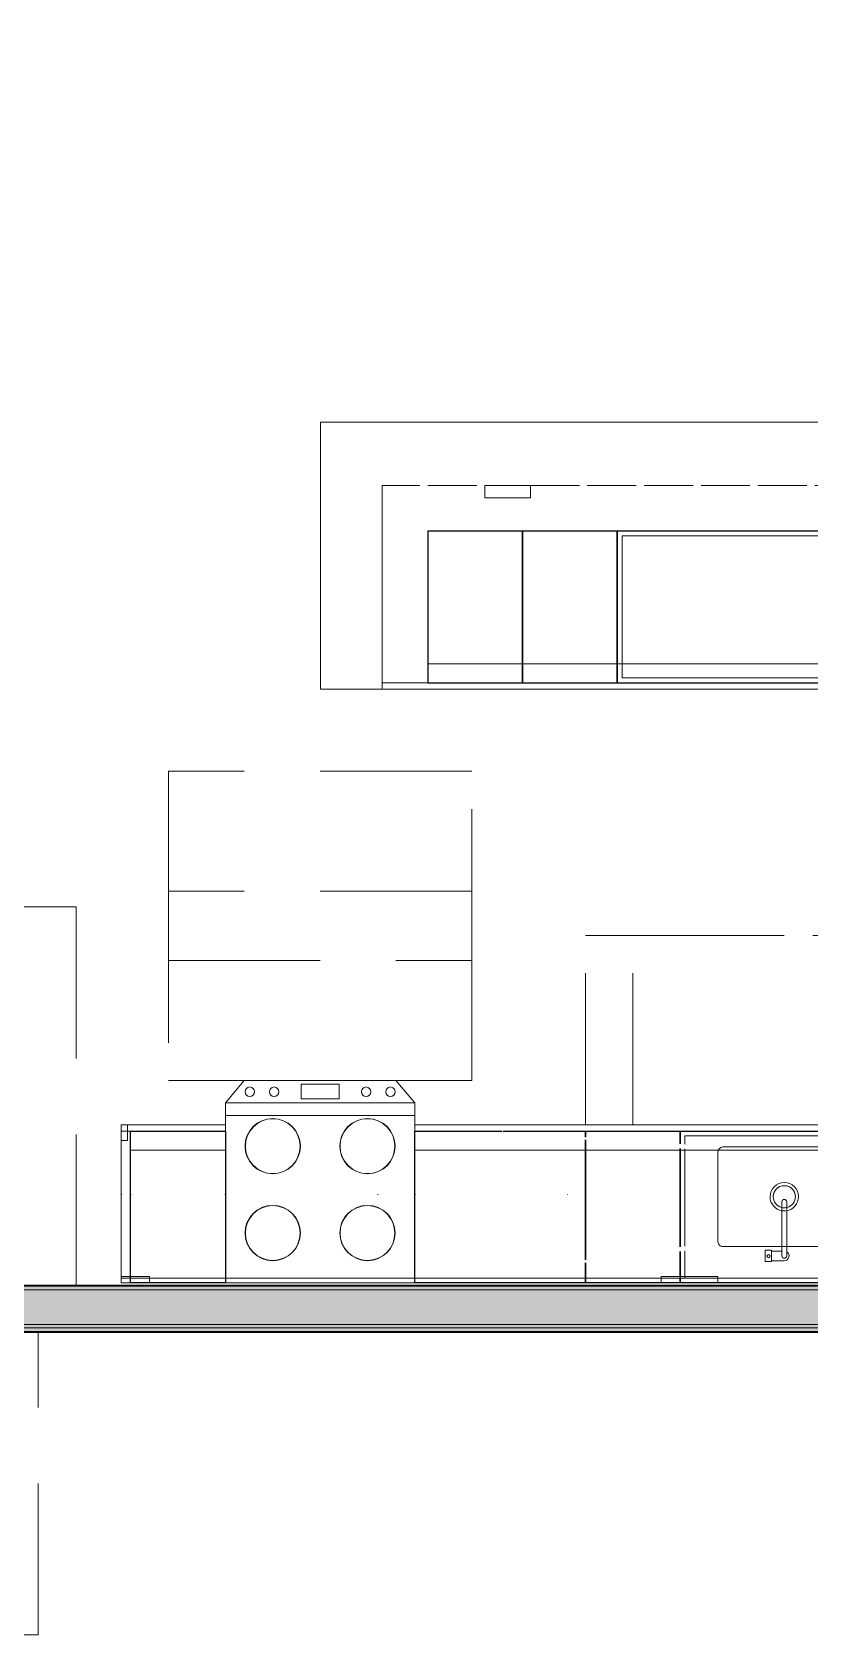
# Model space of a CAD drawing. Header units: inches. Extents: x 6 to 8416, y -388 to 6104.
# Drawn here: x 7171.1 to 7294.3, y 1520.9 to 1774.7 of the extents above; entities that cross this region are included whole.
import ezdxf

# ---------------------------------------------------------------- set-up
doc = ezdxf.new("R2010")
doc.units = ezdxf.units.IN
doc.header["$MEASUREMENT"] = 0
for name, pattern in [('Dash 1_16_', [48, 24, -24]), ('Dot 1_16_', [24, 0, -24]), ('Hidden 1_16_', [36, 24, -12]), ('Hidden 1_8_', [9, 6, -3])]:
    doc.linetypes.add(name, pattern=pattern)
for name, color, linetype, lineweight in [('A-GENM', 13, 'Continuous', 18), ('A-ROOM', 32, 'Continuous', 13), ('A-WALL', 113, 'Continuous', 25), ('A-WALL-PATT', 111, 'Continuous', 35), ('I-WALL', 2, 'Continuous', 25), ('P-SANR-FIXT', 6, 'Continuous', 18), ('Q-CASE', 31, 'Continuous', 18), ('Q-SPCQ', 91, 'Continuous', 18)]:
    doc.layers.add(name, color=color, linetype=linetype, lineweight=lineweight)

# ---------------------------------------------------------------- blocks, each defined once
blk = doc.blocks.new('GM Door Pull Clearance-ICC ADA-AM - GM Door Pull Clearance-ICC ADA-AM-13872566-LEVEL 3 - PLAN Copy 1 Copy 1')
at = {"layer": 'A-GENM', "linetype": 'Hidden 1_16_', "lineweight": 9}
for p, q in [((-36, -3.62), (-36, -63.62)), ((18, -3.62), (-18, -3.62)), ((18, -63.62), (18, -4.62)), ((-3.83, -56.12), (0, -52.3)), ((3.83, -56.12), (0, -52.3)), ((-2.41, -57.54), (-3.83, -56.12)), ((-1, -56.12), (-2.41, -57.54)), ((-1, -61.62), (-1, -56.12)), ((1, -56.12), (2.41, -57.54)), ((1, -61.62), (1, -56.12)), ((2.41, -57.54), (3.83, -56.12)), ((-1, -61.62), (1, -61.62)), ((-36, -63.62), (18, -63.62))]:
    blk.add_line(p, q, dxfattribs=at)
blk = doc.blocks.new('GM Door Push Clearance-ICC ADA-AM - GM Door Push Clearance-ICC ADA-AM-13872567-LEVEL 3 - PLAN Copy 1 Copy 1')
at = {"layer": 'A-GENM', "linetype": 'Hidden 1_16_', "lineweight": 9}
for p, q in [((-30, 51.63), (-30, 3.63)), ((18, 51.63), (-30, 51.63)), ((18, 4.62), (18, 51.63)), ((1, 49.62), (-1, 49.62)), ((-1, 49.62), (-1, 44.12)), ((1, 49.62), (1, 44.12)), ((-2.41, 45.54), (-3.83, 44.12)), ((-3.83, 44.12), (0, 40.3)), ((-1, 44.12), (-2.41, 45.54)), ((3.83, 44.12), (0, 40.3)), ((1, 44.12), (2.41, 45.54)), ((2.41, 45.54), (3.83, 44.12)), ((-18, 3.63), (18, 3.63))]:
    blk.add_line(p, q, dxfattribs=at)
blk = doc.blocks.new('GM IS - Type B_7 - AM - Non-Recessed at Panel - 60-3_4_ Counter to Counter-16978664-LEVEL 3 - PLAN Copy 1 Copy 1')
at = {"layer": 'A-GENM', "lineweight": 9}
for p, q in [((-19.5, 128), (-132.5, 128)), ((-132.5, 128), (-132.5, 85.75)), ((-132.5, 85.75), (-132.5, 128)), ((-132.5, 128), (-19.5, 128)), ((-19.5, 85.75), (-19.5, 128)), ((-19.5, 128), (-19.5, 85.75)), ((-132.5, 85.75), (-19.5, 85.75)), ((-19.5, 85.75), (-132.5, 85.75))]:
    blk.add_line(p, q, dxfattribs=at)
at = {"layer": 'A-GENM', "linetype": 'Hidden 1_8_', "lineweight": 9}
for p, q in [((-19.5, 118), (-122.75, 118)), ((-122.75, 118), (-122.75, 88.75)), ((-122.75, 88.75), (-122.75, 118)), ((-122.75, 118), (-106.5, 118)), ((-19.5, 118), (-122.75, 118)), ((-122.75, 118), (-122.75, 85.75)), ((-106.5, 118), (-99.25, 118)), ((-99.25, 118), (-19.5, 118)), ((-19.5, 110.75), (-19.5, 118)), ((-19.5, 118), (-19.5, 110.75)), ((-19.5, 110.75), (-19.5, 118)), ((-115.5, 86.75), (-115.5, 110.75)), ((-115.5, 110.75), (-19.5, 110.75)), ((-19.5, 110.75), (-115.5, 110.75)), ((-115.5, 110.75), (-115.5, 89.75)), ((-115.5, 110.75), (-19.5, 110.75)), ((-115.5, 110.75), (-115.5, 85.88)), ((-115.5, 89.75), (-115.5, 86.75)), ((-122.75, 88.75), (-122.75, 86.75)), ((-122.75, 86.75), (-122.75, 88.75)), ((-122.75, 86.75), (-115.5, 86.75)), ((-115.5, 86.75), (-122.75, 86.75))]:
    blk.add_line(p, q, dxfattribs=at)
blk = doc.blocks.new('CW - LW - Double Doors _ Apron - AM - 36_ W x 24_ D x H - 6_ Apron-7555786-LEVEL 3 - PLAN Copy 1 Copy 1')
at = {"layer": 'Q-CASE', "lineweight": 9}
for p, q in [((-17.26, 0), (-17.26, 24)), ((-17.26, 24), (-17.26, 0)), ((-17.26, 24), (18.74, 24)), ((-17.26, 24), (18.74, 24)), ((-17.26, 24), (18.74, 24)), ((-16.51, 0.75), (-16.51, 23.25)), ((-16.51, 23.25), (17.99, 23.25)), ((17.99, 23.25), (-16.51, 23.25)), ((-16.51, 23.25), (-16.51, 0.75)), ((17.99, 23.25), (17.99, 0.75)), ((17.99, 0.75), (17.99, 23.25)), ((18.74, 0), (18.74, 24)), ((18.74, 24), (18.74, 0)), ((-17.26, 0), (-17.26, 21)), ((-17.26, 21), (-17.26, 0)), ((-17.17, 21), (18.64, 21)), ((-17.17, 21), (18.64, 21)), ((18.74, 0), (18.74, 21)), ((18.74, 21), (18.74, 0)), ((18.74, 0), (-17.26, 0)), ((-17.26, 0), (18.74, 0)), ((17.99, 0.75), (-16.51, 0.75)), ((-16.51, 0.75), (17.99, 0.75)), ((18.74, 0), (-17.26, 0)), ((-17.26, 0), (18.74, 0))]:
    blk.add_line(p, q, dxfattribs=at)
at = {"layer": 'Q-CASE', "lineweight": 25}
for p, q in [((18.74, 24), (-17.26, 24)), ((-17.26, 24), (-17.26, 0)), ((18.74, 0), (18.74, 24)), ((-17.26, 0), (18.74, 0))]:
    blk.add_line(p, q, dxfattribs=at)
blk = doc.blocks.new('GM Outlet Zone-AM - GM Outlet Zone-AM-V799-LEVEL 3 - PLAN Copy 1 Copy 1')
at = {"layer": 'A-GENM', "linetype": 'Dash 1_16_', "lineweight": 9}
for p, q in [((-3.62, 2), (3.63, 2)), ((3.63, 2), (-3.62, 2)), ((-3.62, 0), (-3.62, 2)), ((-3.62, 2), (-3.62, 0)), ((-3.62, 0), (3.63, 0)), ((3.63, 0), (-3.62, 0)), ((3.63, 2), (3.63, 0)), ((3.63, 2), (3.63, 0))]:
    blk.add_line(p, q, dxfattribs=at)
blk = doc.blocks.new('CW - LW - 4 Drawers - AM - 15_ W x 24_ D x H - 6_ Top Drawer-V798-LEVEL 3 - PLAN Copy 1 Copy 1')
at = {"layer": 'Q-CASE', "lineweight": 9}
for p, q in [((-21.76, 0), (-21.76, 24)), ((-21.76, 24), (-21.76, 0)), ((-21.76, 24), (-6.76, 24)), ((-21.76, 24), (-6.76, 24)), ((-21.76, 24), (-6.76, 24)), ((-6.76, 0), (-6.76, 24)), ((-6.76, 24), (-6.76, 0)), ((-21.76, 0), (-21.76, 21)), ((-21.76, 21), (-21.76, 0)), ((-21.76, 21), (-6.76, 21)), ((-21.76, 21), (-6.76, 21)), ((-6.76, 0), (-6.76, 21)), ((-6.76, 21), (-6.76, 0)), ((-6.76, 0), (-21.76, 0)), ((-21.76, 0), (-6.76, 0)), ((-6.76, 0), (-21.76, 0)), ((-21.76, 0), (-6.76, 0))]:
    blk.add_line(p, q, dxfattribs=at)
at = {"layer": 'Q-CASE', "lineweight": 25}
for p, q in [((-6.76, 24), (-21.76, 24)), ((-21.76, 24), (-21.76, 0)), ((-6.76, 0), (-6.76, 24)), ((-21.76, 0), (-6.76, 0))]:
    blk.add_line(p, q, dxfattribs=at)
blk = doc.blocks.new('GM KT - Type B_S3_revised- AM - Non-Recessed at Pantry - 30_-V906-LEVEL 3 - PLAN Copy 1 Copy 1')
at = {"layer": 'A-GENM', "lineweight": 9}
for p, q in [((-108, 0), (-120, 0)), ((-120, 0), (-120, -0.75)), ((-120, 0), (-108, 0)), ((-120, -0.75), (-120, 0)), ((-108, 0), (-120, 0)), ((-120, 0), (-108, 0)), ((-120, 0), (-120, -0.75)), ((-120, 0), (-120, -0.75)), ((-120, -0.75), (-120, -25)), ((-120, -25), (-120, -0.75)), ((-108, -0.75), (-120, -0.75)), ((-120, -0.75), (-108, -0.75)), ((-88.5, 0), (-108, 0)), ((-108, 0), (-88.5, 0)), ((-88.5, 0), (-108, 0)), ((-108, 0), (-88.5, 0)), ((-88.5, -0.75), (-108, -0.75)), ((-108, -0.75), (-88.5, -0.75)), ((-67.5, 0), (-88.5, 0)), ((-88.5, 0), (-67.5, 0)), ((-67.5, 0), (-88.5, 0)), ((-88.5, 0), (-67.5, 0)), ((-67.5, -0.75), (-88.5, -0.75)), ((-88.5, -0.75), (-67.5, -0.75)), ((-58.5, 0), (-67.5, 0)), ((-67.5, 0), (-58.5, 0)), ((-58.5, 0), (-67.5, 0)), ((-67.5, 0), (-58.5, 0)), ((-58.5, -0.75), (-67.5, -0.75)), ((-67.5, -0.75), (-58.5, -0.75)), ((-19.5, 0), (-58.5, 0)), ((-58.5, 0), (-19.5, 0)), ((22.5, 0), (-58.5, 0)), ((-58.5, 0), (22.5, 0)), ((22.5, -0.75), (-58.5, -0.75)), ((-58.5, -0.75), (22.5, -0.75)), ((-19.5, -0.75), (-19.5, 0)), ((-19.5, 0), (-19.5, -0.75)), ((-19.5, -25), (-19.5, -0.75)), ((-19.5, -0.75), (-19.5, -25)), ((22.5, 0), (10.5, 0)), ((10.5, 0), (10.5, -0.75)), ((10.5, 0), (22.5, 0)), ((10.5, -0.75), (10.5, 0)), ((10.5, -0.75), (10.5, -25)), ((10.5, -25), (10.5, -0.75)), ((27, 0), (22.5, 0)), ((22.5, 0), (27, 0)), ((27, 0), (22.5, 0)), ((22.5, 0), (27, 0)), ((27, -0.75), (22.5, -0.75)), ((22.5, -0.75), (27, -0.75)), ((27, -0.75), (27, 0)), ((27, 0), (27, -0.75)), ((27, -0.75), (27, 0)), ((27, 0), (27, -0.75)), ((27, -1), (27, -0.75)), ((27, -0.75), (27, -1)), ((27, -22.5), (27, -1)), ((27, -1), (27, -22.5)), ((-88.5, -20.75), (-88.5, -6.5)), ((-88.5, -6.5), (-88.5, -20.75)), ((-87.75, -5.75), (-78.38, -5.75)), ((-78.38, -5.75), (-87.75, -5.75)), ((-78.38, -5.75), (-77.69, -5.75)), ((-77.69, -5.75), (-78.38, -5.75)), ((-77.62, -5.75), (-68.25, -5.75)), ((-68.25, -5.75), (-77.62, -5.75)), ((-67.5, -6.5), (-67.5, -20.75)), ((-67.5, -20.75), (-67.5, -6.5)), ((-68.25, -21.5), (-87.75, -21.5)), ((-87.75, -21.5), (-68.25, -21.5)), ((27, -25), (27, -22.5)), ((27, -22.5), (27, -25)), ((-120, -25), (-19.5, -25)), ((-19.5, -25), (-120, -25)), ((10.5, -25), (26, -25)), ((26, -25), (10.5, -25)), ((26, -25), (27, -25)), ((27, -25), (26, -25))]:
    blk.add_line(p, q, dxfattribs=at)
for centre, start, end in [((-87.75, -6.5), 90, 180), ((-87.75, -6.5), 90, 180), ((-68.25, -6.5), 360, 90), ((-68.25, -6.5), 360, 90), ((-87.75, -20.75), 180, 270), ((-87.75, -20.75), 180, 270), ((-68.25, -20.75), 270, 360), ((-68.25, -20.75), 270, 360)]:
    blk.add_arc(centre, 0.75, start, end, dxfattribs=at)
blk = doc.blocks.new('CW - LW - Filler - Toe Kick - AM - 1 1_2_ W x 24_ D x H-V196-LEVEL 3 - PLAN Copy 1 Copy 1')
at = {"layer": 'Q-CASE', "lineweight": 9}
for p, q in [((18.24, 0), (18.24, -0.75)), ((18.24, -0.75), (18.24, 0)), ((18.24, 0), (19.74, 0)), ((19.74, 0), (18.24, 0)), ((18.24, 0), (19.74, 0)), ((18.24, -0.75), (18.24, -1)), ((18.24, -1), (18.24, -0.75)), ((18.24, -1), (18.24, -24)), ((18.24, -24), (18.24, -1)), ((19.74, 0), (19.74, -0.75)), ((19.74, -0.75), (19.74, 0)), ((19.74, 0), (19.74, -0.75)), ((19.74, -0.75), (19.74, -1)), ((19.74, -1), (19.74, -0.75)), ((19.74, -0.75), (19.74, -1)), ((19.74, -1), (19.74, -22.5)), ((19.74, -22.5), (19.74, -1)), ((19.74, -1), (19.74, -22.5)), ((19.74, -22.5), (19.74, -24)), ((19.74, -24), (19.74, -22.5)), ((19.74, -22.5), (19.74, -24)), ((18.24, -24), (18.74, -24)), ((18.74, -24), (18.24, -24)), ((18.24, -24), (18.74, -24)), ((18.24, -24), (18.74, -24)), ((18.74, -24), (19.74, -24)), ((19.74, -24), (18.74, -24)), ((18.74, -24), (19.74, -24)), ((18.74, -24), (19.74, -24))]:
    blk.add_line(p, q, dxfattribs=at)
blk = doc.blocks.new('CW - LW - Single Door _ Drawer - AM - 15_ W x 24_ D x H - 6_ Top Drawer-V200-LEVEL 3 - PLAN Copy 1 Copy 1')
at = {"layer": 'Q-CASE', "lineweight": 9}
for p, q in [((3.74, 0), (3.74, -0.75)), ((3.74, -0.75), (3.74, 0)), ((3.74, 0), (15.74, 0)), ((15.74, 0), (3.74, 0)), ((15.74, 0), (18.74, 0)), ((18.74, 0), (15.74, 0)), ((18.74, 0), (18.74, -0.75)), ((18.74, -0.75), (18.74, 0)), ((3.74, 0), (3.74, -0.75)), ((3.74, -0.75), (3.74, 0)), ((3.74, 0), (15.74, 0)), ((15.74, 0), (3.74, 0)), ((3.74, -0.75), (3.74, -21)), ((3.74, -21), (3.74, -0.75)), ((3.74, -0.75), (3.74, -24)), ((3.74, -24), (3.74, -0.75)), ((15.74, 0), (18.74, 0)), ((18.74, 0), (15.74, 0)), ((18.74, 0), (18.74, -0.75)), ((18.74, -0.75), (18.74, 0)), ((18.74, -0.75), (18.74, -1)), ((18.74, -1), (18.74, -0.75)), ((18.74, -0.75), (18.74, -1)), ((18.74, -1), (18.74, -0.75)), ((18.74, -1), (18.74, -21)), ((18.74, -21), (18.74, -1)), ((18.74, -1), (18.74, -24)), ((18.74, -24), (18.74, -1)), ((18.74, -21), (3.74, -21)), ((18.74, -21), (3.74, -21)), ((18.74, -24), (3.74, -24)), ((18.74, -24), (3.74, -24)), ((3.74, -24), (18.74, -24))]:
    blk.add_line(p, q, dxfattribs=at)
at = {"layer": 'Q-CASE', "lineweight": 25}
for p, q in [((3.74, -0.75), (3.74, 0)), ((3.74, 0), (15.74, 0)), ((3.74, -24), (3.74, -0.75)), ((15.74, 0), (18.74, 0)), ((18.74, 0), (18.74, -0.75)), ((18.74, -0.75), (18.74, -1)), ((18.74, -1), (18.74, -24)), ((18.74, -24), (3.74, -24))]:
    blk.add_line(p, q, dxfattribs=at)
blk = doc.blocks.new('CW - LW - 4 Drawers - AM - 15_ W x 24_ D x H - 6_ Top Drawer-V907-LEVEL 3 - PLAN Copy 1 Copy 1')
at = {"layer": 'Q-CASE', "lineweight": 9}
for p, q in [((-21.76, 0), (-21.76, -0.75)), ((-21.76, -0.75), (-21.76, 0)), ((-21.76, 0), (-18.76, 0)), ((-18.76, 0), (-21.76, 0)), ((-18.76, 0), (-6.76, 0)), ((-6.76, 0), (-18.76, 0)), ((-6.76, 0), (-6.76, -0.75)), ((-6.76, -0.75), (-6.76, 0)), ((-21.76, 0), (-21.76, -0.75)), ((-21.76, -0.75), (-21.76, 0)), ((-21.76, 0), (-18.76, 0)), ((-18.76, 0), (-21.76, 0)), ((-21.76, -0.75), (-21.76, -1)), ((-21.76, -1), (-21.76, -0.75)), ((-21.76, -0.75), (-21.76, -1)), ((-21.76, -1), (-21.76, -0.75)), ((-21.76, -1), (-21.76, -4.95)), ((-21.76, -4.95), (-21.76, -1)), ((-21.76, -1), (-21.76, -4.95)), ((-21.76, -4.95), (-21.76, -1)), ((-18.76, 0), (-6.76, 0)), ((-6.76, 0), (-18.76, 0)), ((-6.76, 0), (-6.76, -0.75)), ((-6.76, -0.75), (-6.76, 0)), ((-6.76, -0.75), (-6.76, -3.18)), ((-6.76, -3.18), (-6.76, -0.75)), ((-6.76, -0.75), (-6.76, -3.18)), ((-6.76, -3.18), (-6.76, -0.75)), ((-6.76, -3.66), (-6.76, -21)), ((-6.76, -21), (-6.76, -3.66)), ((-6.76, -3.66), (-6.76, -22.61)), ((-6.76, -22.61), (-6.76, -3.66)), ((-21.76, -5.69), (-21.76, -21)), ((-21.76, -21), (-21.76, -5.69)), ((-21.76, -5.69), (-21.76, -21.28)), ((-21.76, -21.28), (-21.76, -5.69)), ((-6.76, -21), (-21.76, -21)), ((-6.76, -21), (-21.76, -21)), ((-21.76, -21.98), (-21.76, -24)), ((-21.76, -24), (-21.76, -21.98)), ((-6.76, -24), (-21.76, -24)), ((-6.76, -24), (-21.76, -24)), ((-21.76, -24), (-6.76, -24)), ((-6.76, -23.06), (-6.76, -24)), ((-6.76, -24), (-6.76, -23.06))]:
    blk.add_line(p, q, dxfattribs=at)
at = {"layer": 'Q-CASE', "lineweight": 25}
for p, q in [((-21.76, -0.75), (-21.76, 0)), ((-21.76, 0), (-18.76, 0)), ((-21.76, -1), (-21.76, -0.75)), ((-21.76, -4.95), (-21.76, -1)), ((-18.76, 0), (-6.76, 0)), ((-6.76, 0), (-6.76, -0.75)), ((-6.76, -0.75), (-6.76, -3.18)), ((-6.76, -3.66), (-6.76, -22.61)), ((-21.76, -21.28), (-21.76, -5.69)), ((-21.76, -24), (-21.76, -21.98)), ((-6.76, -24), (-21.76, -24)), ((-6.76, -23.06), (-6.76, -24))]:
    blk.add_line(p, q, dxfattribs=at)
blk = doc.blocks.new('CW - LW - Double Doors _ Apron - AM - 33_ W x 24_ D x H - 6_ Apron-V908-LEVEL 3 - PLAN Copy 1 Copy 1')
at = {"layer": 'Q-CASE', "lineweight": 9}
for p, q in [((-15.76, 0), (-15.76, -0.75)), ((-15.76, -0.75), (-15.76, 0)), ((-15.76, 0), (-9.76, 0)), ((-9.76, 0), (-15.76, 0)), ((-9.76, 0), (11.24, 0)), ((11.24, 0), (-9.76, 0)), ((11.24, 0), (17.24, 0)), ((17.24, 0), (11.24, 0)), ((17.24, 0), (17.24, -0.75)), ((17.24, -0.75), (17.24, 0)), ((-15.76, 0), (-15.76, -0.75)), ((-15.76, -0.75), (-15.76, 0)), ((-15.76, 0), (-9.76, 0)), ((-9.76, 0), (-15.76, 0)), ((-15.76, -0.75), (-15.76, -1)), ((-15.76, -1), (-15.76, -0.75)), ((-15.76, -0.75), (-15.76, -1)), ((-15.76, -1), (-15.76, -0.75)), ((-15.76, -1), (-15.76, -4.55)), ((-15.76, -4.55), (-15.76, -1)), ((-15.76, -1), (-15.76, -4.55)), ((-15.76, -4.55), (-15.76, -1)), ((-15.01, -0.75), (-9.76, -0.75)), ((-15.01, -1), (-15.01, -0.75)), ((-9.76, -0.75), (-15.01, -0.75)), ((-15.01, -0.75), (-15.01, -1)), ((-15.01, -4.68), (-15.01, -1)), ((-15.01, -1), (-15.01, -4.68)), ((-9.76, 0), (11.24, 0)), ((11.24, 0), (-9.76, 0)), ((-9.76, -0.75), (11.24, -0.75)), ((11.24, -0.75), (-9.76, -0.75)), ((11.24, 0), (17.24, 0)), ((17.24, 0), (11.24, 0)), ((11.24, -0.75), (16.49, -0.75)), ((16.49, -0.75), (11.24, -0.75)), ((16.49, -0.75), (16.49, -1)), ((16.49, -1), (16.49, -0.75)), ((16.49, -1), (16.49, -5.04)), ((16.49, -5.04), (16.49, -1)), ((17.24, 0), (17.24, -0.75)), ((17.24, -0.75), (17.24, 0)), ((17.24, -0.75), (17.24, -1)), ((17.24, -1), (17.24, -0.75)), ((17.24, -0.75), (17.24, -1)), ((17.24, -1), (17.24, -0.75)), ((17.24, -1), (17.24, -4.95)), ((17.24, -4.95), (17.24, -1)), ((17.24, -1), (17.24, -4.95)), ((17.24, -4.95), (17.24, -1)), ((-15.76, -5.26), (-15.76, -21.56)), ((-15.76, -21.56), (-15.76, -5.26)), ((-15.76, -5.26), (-15.76, -21)), ((-15.76, -21), (-15.76, -5.26)), ((-15.01, -21.46), (-15.01, -5.42)), ((-15.01, -5.42), (-15.01, -21.46)), ((16.49, -5.79), (16.49, -21.21)), ((16.49, -21.21), (16.49, -5.79)), ((17.24, -5.69), (17.24, -21.28)), ((17.24, -21.28), (17.24, -5.69)), ((17.24, -5.69), (17.24, -21)), ((17.24, -21), (17.24, -5.69)), ((-15.76, -22.23), (-15.76, -24)), ((-15.76, -24), (-15.76, -22.23)), ((-9.71, -21), (-15.67, -21)), ((-9.71, -21), (-15.67, -21)), ((-15.01, -23.22), (-15.01, -22.15)), ((-15.01, -22.15), (-15.01, -23.22)), ((11.19, -21), (-9.71, -21)), ((11.19, -21), (-9.71, -21)), ((17.14, -21), (11.19, -21)), ((17.14, -21), (11.19, -21)), ((16.49, -21.93), (16.49, -23.25)), ((16.49, -23.25), (16.49, -21.93)), ((17.24, -21.98), (17.24, -24)), ((17.24, -24), (17.24, -21.98)), ((17.24, -24), (-15.76, -24)), ((17.24, -24), (-15.76, -24)), ((-15.76, -24), (17.24, -24)), ((16.49, -23.25), (-15.01, -23.25)), ((-15.01, -23.25), (16.49, -23.25))]:
    blk.add_line(p, q, dxfattribs=at)
at = {"layer": 'Q-CASE', "lineweight": 25}
for p, q in [((-15.76, -0.75), (-15.76, 0)), ((-15.76, 0), (-9.76, 0)), ((-15.76, -1), (-15.76, -0.75)), ((-15.76, -4.55), (-15.76, -1)), ((-9.76, 0), (11.24, 0)), ((11.24, 0), (17.24, 0)), ((17.24, 0), (17.24, -0.75)), ((17.24, -0.75), (17.24, -1)), ((17.24, -1), (17.24, -4.95)), ((-15.76, -21.56), (-15.76, -5.26)), ((17.24, -5.69), (17.24, -21.28)), ((-15.76, -24), (-15.76, -22.23)), ((17.24, -21.98), (17.24, -24)), ((17.24, -24), (-15.76, -24))]:
    blk.add_line(p, q, dxfattribs=at)
blk = doc.blocks.new('CW - UP - Single Door - AM - 15_ W x 14_ D x H-5099647-LEVEL 3 - PLAN Copy 1 Copy 1')
at = {"layer": 'Q-CASE', "linetype": 'Dot 1_16_', "lineweight": 9}
for p, q in [((3.74, 0), (18.74, 0)), ((18.74, -14), (3.74, -14))]:
    blk.add_line(p, q, dxfattribs=at)
blk = doc.blocks.new('CW - UP - Double Doors - AM - 30_ W x 14_ D x H-2223684-LEVEL 3 - PLAN Copy 1 Copy 1')
at = {"layer": 'Q-CASE', "linetype": 'Dot 1_16_', "lineweight": 9}
for p, q in [((-11.26, 0), (18.74, 0)), ((18.74, -14), (-11.26, -14))]:
    blk.add_line(p, q, dxfattribs=at)
blk = doc.blocks.new('CW - UP - Filler - AM - 1 1_2_ W x 14_ D x H-2223777-LEVEL 3 - PLAN Copy 1 Copy 1')
at = {"layer": 'Q-CASE', "linetype": 'Dot 1_16_', "lineweight": 9}
for p, q in [((17.49, 0), (18.99, 0)), ((18.99, 0), (18.99, -14)), ((18.99, -14), (17.49, -14))]:
    blk.add_line(p, q, dxfattribs=at)
blk = doc.blocks.new('CW - UP - Single Door - AM - 15_ W x 14_ D x H-5099638-LEVEL 3 - PLAN Copy 1 Copy 1')
at = {"layer": 'Q-CASE', "linetype": 'Dot 1_16_', "lineweight": 9}
for p, q in [((3.74, 0), (18.74, 0)), ((18.74, -14), (3.74, -14))]:
    blk.add_line(p, q, dxfattribs=at)
blk = doc.blocks.new('PL KT Sink-Single Bowl-Unit-AM - Under Mnt_ Cntr_Cntr_ 21_ L x 15 3_4_ W x 7 1_2_ D-V910-LEVEL 3 - PLAN Copy 1 Copy 1')
at = {"layer": 'P-SANR-FIXT', "lineweight": 9}
for radius, start, end in [(2.25, 99.683453, 180), (2.25, 99.683453, 180), (2.25, 80.316547, 96.1813645), (2.25, 90, 96.1813645), (2.25, 80.316547, 90), (2.25, 360, 80.316547), (2.25, 0, 80.316547), (2.25, 180, 360), (2.25, 180, 360), (1.75, 105, 180), (1.75, 105, 180), (1.75, 180, 0), (1.75, 180, 194.3327062), (1.75, 194.3327062, 195), (1.75, 195, 345), (1.75, 77.5498462, 99.5645611), (1.75, 90, 99.5645611), (1.75, 77.5498462, 90), (1.75, 0, 75), (1.75, 0, 75), (1.75, 345, 345.6672938), (1.75, 345.6672938, 360)]:
    blk.add_arc((0, -1.90625), radius, start, end, dxfattribs=at)
blk = doc.blocks.new('GM Outlet Zone-AM - GM Outlet Zone-AM-V916-LEVEL 3 - PLAN Copy 1 Copy 1')
at = {"layer": 'A-GENM', "linetype": 'Dash 1_16_', "lineweight": 9}
for p, q in [((-4.5, 0), (4.5, 0)), ((4.5, 0), (-4.5, 0)), ((-4.5, -0.75), (-4.5, 0)), ((-4.5, 0), (-4.5, -1)), ((-4.5, -1), (-4.5, -0.75)), ((-4.5, -1), (4.5, -1)), ((4.5, -1), (-4.5, -1)), ((4.5, 0), (4.5, -0.75)), ((4.5, 0), (4.5, -1)), ((4.5, -0.75), (4.5, -1))]:
    blk.add_line(p, q, dxfattribs=at)
blk = doc.blocks.new('GM Outlet Zone-AM - GM Outlet Zone-AM-V917-LEVEL 3 - PLAN Copy 1 Copy 1')
at = {"layer": 'A-GENM', "linetype": 'Dash 1_16_', "lineweight": 9}
for p, q in [((-2.25, 0), (2.25, 0)), ((2.25, 0), (-2.25, 0)), ((-2.25, -0.75), (-2.25, 0)), ((-2.25, 0), (-2.25, -1)), ((-2.25, -1), (-2.25, -0.75)), ((-2.25, -1), (2.25, -1)), ((2.25, -1), (-2.25, -1)), ((2.25, 0), (2.25, -0.75)), ((2.25, 0), (2.25, -1)), ((2.25, -0.75), (2.25, -1))]:
    blk.add_line(p, q, dxfattribs=at)
blk = doc.blocks.new('GM Outlet Zone-AM - GM Outlet Zone-AM-V918-LEVEL 3 - PLAN Copy 1 Copy 1')
at = {"layer": 'A-GENM', "linetype": 'Dash 1_16_', "lineweight": 9}
for p, q in [((-1.25, 0), (1.25, 0)), ((1.25, 0), (-1.25, 0)), ((-1.25, -1), (-1.25, 0)), ((-1.25, 0), (-1.25, -1)), ((-1.25, -1), (1.25, -1)), ((1.25, -1), (-1.25, -1)), ((1.25, 0), (1.25, -1)), ((1.25, 0), (1.25, -1))]:
    blk.add_line(p, q, dxfattribs=at)
blk = doc.blocks.new('CW - UP - Double Doors - AM - 33_ W x 14_ D x H-11109107-LEVEL 3 - PLAN Copy 1 Copy 1')
at = {"layer": 'Q-CASE', "linetype": 'Dot 1_16_', "lineweight": 9}
for p, q in [((-14.26, 0), (18.74, 0)), ((18.74, -14), (-14.26, -14))]:
    blk.add_line(p, q, dxfattribs=at)
blk = doc.blocks.new('CW - UP - Double Doors - AM - 27_ W x 14_ D x H-13483682-LEVEL 3 - PLAN Copy 1 Copy 1')
at = {"layer": 'Q-CASE', "linetype": 'Dot 1_16_', "lineweight": 9}
for p, q in [((-8.26, 0), (18.74, 0)), ((18.74, -14), (-8.26, -14))]:
    blk.add_line(p, q, dxfattribs=at)
blk = doc.blocks.new('CW - LW - Double Doors _ Single Drawer - AM - 27_ W x 24_ D x H - 6_ Top Drawer-V920-LEVEL 3 - PLAN Copy 1 Copy 1')
at = {"layer": 'Q-CASE', "lineweight": 9}
for p, q in [((-8.26, 0), (-8.26, -0.75)), ((-8.26, -0.75), (-8.26, 0)), ((-8.26, 0), (18.74, 0)), ((18.74, 0), (-8.26, 0)), ((-8.26, 0), (-8.26, -0.75)), ((-8.26, -0.75), (-8.26, 0)), ((-8.26, 0), (18.74, 0)), ((18.74, 0), (-8.26, 0)), ((18.74, 0), (18.74, -0.75)), ((18.74, -0.75), (18.74, 0)), ((18.74, 0), (18.74, -0.75)), ((18.74, -0.75), (18.74, 0)), ((-8.26, -0.75), (-8.26, -3.18)), ((-8.26, -3.18), (-8.26, -0.75)), ((-8.26, -0.75), (-8.26, -3.18)), ((-8.26, -3.18), (-8.26, -0.75)), ((18.74, -0.75), (18.74, -24)), ((18.74, -24), (18.74, -0.75)), ((18.74, -0.75), (18.74, -21)), ((18.74, -21), (18.74, -0.75)), ((-8.26, -3.66), (-8.26, -22.61)), ((-8.26, -22.61), (-8.26, -3.66)), ((-8.26, -3.66), (-8.26, -21)), ((-8.26, -21), (-8.26, -3.66)), ((18.74, -21), (-8.26, -21)), ((18.74, -21), (-8.26, -21)), ((-8.26, -23.06), (-8.26, -24)), ((-8.26, -24), (-8.26, -23.06)), ((4.81, -24), (-8.26, -24)), ((4.81, -24), (-8.26, -24)), ((-8.26, -24), (4.81, -24)), ((6.32, -24), (4.97, -24)), ((6.32, -24), (4.97, -24)), ((4.97, -24), (6.32, -24)), ((18.74, -24), (6.34, -24)), ((18.74, -24), (6.34, -24)), ((6.34, -24), (18.74, -24))]:
    blk.add_line(p, q, dxfattribs=at)
at = {"layer": 'Q-CASE', "lineweight": 25}
for p, q in [((-8.26, 0), (18.74, 0)), ((-8.26, -0.75), (-8.26, 0)), ((-8.26, -3.18), (-8.26, -0.75)), ((18.74, 0), (18.74, -0.75)), ((18.74, -0.75), (18.74, -24)), ((-8.26, -22.61), (-8.26, -3.66)), ((-8.26, -24), (-8.26, -23.06)), ((4.81, -24), (-8.26, -24)), ((6.32, -24), (4.97, -24)), ((18.74, -24), (6.34, -24))]:
    blk.add_line(p, q, dxfattribs=at)
blk = doc.blocks.new('z Nested-Range - z Nested-Range-V199-LEVEL 3 - PLAN Copy 1 Copy 1')
at = {"layer": 'Q-SPCQ'}
for p, q in [((-12, 32), (-15, 28.5)), ((-15, 28.5), (-12, 32)), ((12, 32), (-12, 32)), ((15, 28.5), (12, 32)), ((12, 32), (15, 28.5)), ((-15, 28.5), (15, 28.5)), ((15, 28.5), (-15, 28.5)), ((-15, 28.5), (-15, 0.75)), ((15, 28.5), (-15, 28.5)), ((-15, 28.5), (15, 28.5)), ((-15, 25), (-15, 28.5)), ((15, 0.75), (15, 28.5)), ((15, 28.5), (15, 25)), ((-15, 26.5), (-15, 25)), ((15, 26.5), (-15, 26.5)), ((-15, 26.5), (15, 26.5)), ((-15, 25), (-15, 26.5)), ((15, 25), (15, 26.5)), ((15, 26.5), (15, 25)), ((-15, 24), (-15, 25)), ((-15, 25), (-15, 24)), ((-15, 24), (-15, 25)), ((-15, 0.75), (-15, 24)), ((-15, 24), (-15, 0.75)), ((-15, 21), (-15, 24)), ((15, 25), (15, 24)), ((15, 24), (15, 25)), ((15, 25), (15, 24)), ((15, 24), (15, 0.75)), ((15, 0.75), (15, 24)), ((15, 24), (15, 21)), ((-15, 0.75), (-15, 21)), ((15, 21), (15, 0.75)), ((-15, 0.75), (-15, 0)), ((-15, 0), (-15, 0.75)), ((-15, 0.75), (-15, 0)), ((-15, 0), (-15, 0.75)), ((-15, 0), (15, 0)), ((15, 0), (-15, 0)), ((-15, 0), (15, 0)), ((15, 0), (-15, 0)), ((15, 0), (15, 0.75)), ((15, 0.75), (15, 0)), ((15, 0), (15, 0.75)), ((15, 0.75), (15, 0))]:
    blk.add_line(p, q, dxfattribs=at)
at = {"layer": 'Q-SPCQ', "lineweight": 9}
for p, q in [((-3, 29.14), (-3, 31.43)), ((-3, 31.43), (3, 31.43)), ((3, 31.43), (3, 29.14)), ((3, 29.14), (-3, 29.14))]:
    blk.add_line(p, q, dxfattribs=at)
for centre in [(-11.14, 30.25), (-7.29, 30.25), (7.29, 30.25), (11.14, 30.25)]:
    blk.add_circle(centre, 0.75, dxfattribs=at)
for centre, radius, start, end in [((-7.5, 21.63), 4.38, 0, 180), ((-7.5, 21.63), 4.37, 0, 180), ((-7.5, 21.63), 4.34, 0, 180), ((-7.5, 21.63), 4.34, 0, 180), ((7.5, 21.63), 4.38, 0, 180), ((7.5, 21.63), 4.37, 0, 180), ((7.5, 21.63), 4.34, 0, 180), ((7.5, 21.63), 4.34, 0, 180), ((-7.5, 21.63), 4.38, 180, 360), ((-7.5, 21.63), 4.37, 180, 0), ((-7.5, 21.63), 4.34, 180, 360), ((-7.5, 21.63), 4.34, 180, 360), ((7.5, 21.63), 4.38, 180, 360), ((7.5, 21.63), 4.37, 180, 0), ((7.5, 21.63), 4.34, 180, 360), ((7.5, 21.63), 4.34, 180, 360), ((-7.5, 7.88), 4.38, 0, 180), ((-7.5, 7.88), 4.37, 0, 180), ((-7.5, 7.88), 4.34, 0, 180), ((-7.5, 7.88), 4.34, 0, 180), ((7.5, 7.88), 4.38, 0, 180), ((7.5, 7.88), 4.37, 0, 180), ((7.5, 7.88), 4.34, 0, 180), ((7.5, 7.88), 4.34, 0, 180), ((-7.5, 7.88), 4.38, 180, 360), ((-7.5, 7.88), 4.37, 180, 0), ((-7.5, 7.88), 4.34, 180, 360), ((-7.5, 7.88), 4.34, 180, 360), ((7.5, 7.88), 4.38, 180, 360), ((7.5, 7.88), 4.37, 180, 0), ((7.5, 7.88), 4.34, 180, 360), ((7.5, 7.88), 4.34, 180, 360)]:
    blk.add_arc(centre, radius, start, end, dxfattribs=at)
blk = doc.blocks.new('z Nested-Clearance-Rectangle-AM - Clearance-2223516-LEVEL 3 - PLAN Copy 1 Copy 1')
at = {"layer": 'A-GENM', "linetype": 'Hidden 1_16_', "lineweight": 9}
for p, q in [((15, 48), (-15, 48)), ((-15, 48), (-15, 0)), ((15, 0), (15, 48)), ((-15, 0), (15, 0))]:
    blk.add_line(p, q, dxfattribs=at)
blk = doc.blocks.new('z Nested-Clearance-Rectangle-AM - Clearance-1978794-LEVEL 3 - PLAN Copy 1 Copy 1')
at = {"layer": 'A-GENM', "linetype": 'Hidden 1_16_', "lineweight": 9}
for p, q in [((-15, -48), (-15, 0)), ((-15, 0), (15, 0)), ((15, 0), (15, -48)), ((15, -48), (-15, -48))]:
    blk.add_line(p, q, dxfattribs=at)
blk = doc.blocks.new('z Nested-Clearance-Plumbing-AM - Clearance-2223332-LEVEL 3 - PLAN Copy 1 Copy 1')
at = {"layer": 'A-GENM', "linetype": 'Hidden 1_16_', "lineweight": 9}
for p, q in [((-15, -48), (-15, 0)), ((-15, 0), (15, 0)), ((15, 0), (15, -48)), ((15, -48), (-15, -48))]:
    blk.add_line(p, q, dxfattribs=at)
blk = doc.blocks.new('z Nested-Faucet-Gooseneck-AM - z Nested-Faucet-Gooseneck-AM-2223697-LEVEL 3 - PLAN Copy 1 Copy 1')
at = {"layer": 'P-SANR-FIXT', "lineweight": 9}
for p, q in [((2.05, 0.77), (0, 0.77)), ((3.02, 0.89), (2.05, 0.89)), ((2.05, 0.89), (2.05, 0.77)), ((2.05, 0.77), (2.05, -0.77)), ((3.02, -0.89), (3.02, 0.89)), ((-0.38, -0.67), (-0.38, 0)), ((-0.38, -0.67), (-0.38, -8.57)), ((0.38, -0.77), (0.38, 0)), ((0.38, -8.57), (0.38, -0.77)), ((0.38, -0.77), (2.05, -0.77)), ((2.05, -0.77), (2.05, -0.89)), ((2.05, -0.89), (3.02, -0.89))]:
    blk.add_line(p, q, dxfattribs=at)
blk.add_circle((2.5, 0.04), 0.25, dxfattribs=at)
for centre, radius, start, end in [((0, 0), 0.769, 90, 240.7181), ((0, 0), 0.376, 0, 180), ((0, -8.57), 0.376, 180, 360)]:
    blk.add_arc(centre, radius, start, end, dxfattribs=at)

msp = doc.modelspace()

# ---------------------------------------------------------------- hatches: boundary and pattern name
at = {"layer": 'A-WALL-PATT'}
h = msp.add_hatch(color=10, dxfattribs=at)
h.paths.add_polyline_path([(7615.29803685, 1575.56077679), (7653.66533733, 1575.56077679), (7653.66533733, 1576.18577679), (7160.10283733, 1576.18577679), (7160.10283733, 1575.56077679), (7598.42678685, 1575.56077679)])
h.paths.add_polyline_path([(7657.16533733, 1575.56077679), (7659.79033733, 1575.56077679), (7659.79033733, 1576.18577679), (7657.16533733, 1576.18577679)])
h.paths.add_polyline_path([(7124.10283733, 1575.56077679), (7124.10283733, 1576.18577679), (6928.04033733, 1576.18577679), (6928.04033733, 1575.56077679), (7109.16053685, 1575.56077679)])
h.paths.add_polyline_path([(6916.04033733, 1575.56077679), (6916.04033733, 1576.18577679), (6716.60283733, 1576.18577679), (6716.60283733, 1575.56077679), (6906.70553685, 1575.56077679)])
h.paths.add_polyline_path([(6670.50803685, 1575.56077679), (6680.60283733, 1575.56077679), (6680.60283733, 1576.18577679), (6566.04033733, 1576.18577679), (6566.04033733, 1575.56077679), (6636.76553685, 1575.56077679)])
h.paths.add_polyline_path([(6554.04033733, 1575.56077679), (6554.04033733, 1576.18577679), (6551.97783733, 1576.18577679), (6551.97783733, 1575.56077679), (6552.40928685, 1575.56077679)])
h.paths.add_polyline_path([(6548.47783733, 1575.56077679), (6548.47783733, 1576.18577679), (6054.91533733, 1576.18577679), (6054.91533733, 1575.56077679), (6535.53803685, 1575.56077679)])
h.paths.add_polyline_path([(6018.91533733, 1575.56077679), (6018.91533733, 1576.18577679), (5823.29033733, 1576.18577679), (5823.29033733, 1575.56077679), (5894.43053685, 1575.56077679)])
h.paths.add_polyline_path([(5810.07428685, 1575.56077679), (5810.79033733, 1575.56077679), (5810.79033733, 1576.18577679), (5537.91533733, 1576.18577679), (5537.91533733, 1575.56077679), (5793.20303685, 1575.56077679)])
h.paths.add_polyline_path([(5448.79033733, 1575.56077679), (5501.91533733, 1575.56077679), (5501.91533733, 1576.18577679), (5448.16533733, 1576.18577679), (5448.16533733, 1575.56077679)])
at = {"layer": 'A-WALL-PATT', "lineweight": 25}
h = msp.add_hatch(color=10, dxfattribs=at)
h.paths.add_polyline_path([(7649.04053685, 1568.93577679), (7649.79033733, 1568.93577679), (7649.79033733, 1569.56077679), (7160.10283733, 1569.56077679), (7160.10283733, 1568.93577679), (7615.29803685, 1568.93577679)])
h.paths.add_polyline_path([(7666.41533733, 1568.93577679), (7666.41533733, 1569.56077679), (7656.41533733, 1569.56077679), (7656.41533733, 1568.93577679), (7665.91178685, 1568.93577679)])
h.paths.add_polyline_path([(7124.10283733, 1568.93577679), (7124.10283733, 1569.56077679), (6716.60283733, 1569.56077679), (6716.60283733, 1568.93577679), (7109.16053685, 1568.93577679)])
h.paths.add_polyline_path([(6670.50803685, 1568.93577679), (6680.60283733, 1568.93577679), (6680.60283733, 1569.56077679), (6054.91533733, 1569.56077679), (6054.91533733, 1568.93577679), (6636.76553685, 1568.93577679)])
h.paths.add_polyline_path([(6018.91533733, 1568.93577679), (6018.91533733, 1569.56077679), (5537.91533733, 1569.56077679), (5537.91533733, 1568.93577679), (5894.43053685, 1568.93577679)])
h.paths.add_polyline_path([(5501.91533733, 1568.93577679), (5501.91533733, 1569.56077679), (5454.79033733, 1569.56077679), (5454.79033733, 1568.93577679), (5489.52053685, 1568.93577679)])
at = {"layer": 'I-WALL'}
h = msp.add_hatch(color=10, dxfattribs=at)
h.paths.add_polyline_path([(7655.79033733, 1570.06077679), (7665.29033733, 1570.06077679), (7665.29033733, 1575.56077679), (7160.10283733, 1575.56077679), (7160.10283733, 1570.06077679), (7650.29033733, 1570.06077679)])
h.paths.add_polyline_path([(7124.10283733, 1570.06077679), (7124.10283733, 1575.56077679), (6716.60283733, 1575.56077679), (6716.60283733, 1570.06077679), (7109.16053685, 1570.06077679)])
h.paths.add_polyline_path([(6670.50803685, 1570.06077679), (6680.60283733, 1570.06077679), (6680.60283733, 1575.56077679), (6054.91533733, 1575.56077679), (6054.91533733, 1570.06077679), (6636.76553685, 1570.06077679)])
h.paths.add_polyline_path([(6018.91533733, 1570.06077679), (6018.91533733, 1575.56077679), (5537.91533733, 1575.56077679), (5537.91533733, 1570.06077679), (5894.43053685, 1570.06077679)])
h.paths.add_polyline_path([(5489.52053685, 1570.06077679), (5501.91533733, 1570.06077679), (5501.91533733, 1575.56077679), (5448.79033733, 1575.56077679), (5448.79033733, 1570.06077679), (5455.77803685, 1570.06077679)])
h = msp.add_hatch(color=10, dxfattribs=at)
h.paths.add_polyline_path([(7665.79033733, 1569.56077679), (7665.79033733, 1570.06077679), (7655.79033733, 1570.06077679), (7655.79033733, 1569.56077679), (7656.41533733, 1569.56077679)])
h.paths.add_polyline_path([(7649.04053685, 1569.56077679), (7650.29033733, 1569.56077679), (7650.29033733, 1570.06077679), (7160.10283733, 1570.06077679), (7160.10283733, 1569.56077679), (7615.29803685, 1569.56077679)])
h.paths.add_polyline_path([(7124.10283733, 1569.56077679), (7124.10283733, 1570.06077679), (6716.60283733, 1570.06077679), (6716.60283733, 1569.56077679), (7109.16053685, 1569.56077679)])
h.paths.add_polyline_path([(6680.60283733, 1569.56077679), (6680.60283733, 1570.06077679), (6054.91533733, 1570.06077679), (6054.91533733, 1569.56077679), (6670.50803685, 1569.56077679)])
h.paths.add_polyline_path([(6018.91533733, 1569.56077679), (6018.91533733, 1570.06077679), (5537.91533733, 1570.06077679), (5537.91533733, 1569.56077679), (5894.43053685, 1569.56077679)])
h.paths.add_polyline_path([(5455.77803685, 1569.56077679), (5501.91533733, 1569.56077679), (5501.91533733, 1570.06077679), (5454.29033733, 1570.06077679), (5454.29033733, 1569.56077679), (5454.79033733, 1569.56077679)])

# ---------------------------------------------------------------- linework, layer by layer
at = {"layer": 'A-ROOM', "lineweight": 9, "flags": 128}
msp.add_lwpolyline([(7659.16533733, 1607.84202679), (7658.54033733, 1607.84202679), (7658.54033733, 1861.31077679), (6926.66533733, 1861.31077679), (6926.66533733, 1734.18577679), (6928.66533733, 1734.18577679), (6928.66533733, 1698.68577679), (6928.66533733, 1576.18577679), (7652.79033733, 1576.18577679), (7659.16533733, 1576.18577679), (7659.16533733, 1602.24797079)], close=True, dxfattribs=at)
msp.add_lwpolyline([(7649.16533733, 1568.93577679), (6922.04033733, 1568.93577679), (6676.66564332, 1568.93577679), (6671.79003134, 1568.93577679), (6560.04033733, 1568.93577679), (5817.04033733, 1568.93577679), (5455.41533733, 1568.93577679)], dxfattribs=at)
at = {"layer": 'A-WALL', "lineweight": 9}
for p, q in [((7653.66533733, 1575.56077679), (7160.10283733, 1575.56077679)), ((7650.29033733, 1570.06077679), (7160.10283733, 1570.06077679)), ((7649.79033733, 1569.56077679), (7160.10283733, 1569.56077679))]:
    msp.add_line(p, q, dxfattribs=at)
at = {"layer": 'I-WALL', "lineweight": 35}
for p, q in [((7653.04033733, 1576.18577679), (7160.10283733, 1576.18577679)), ((7160.10283733, 1568.93577679), (7649.16533733, 1568.93577679))]:
    msp.add_line(p, q, dxfattribs=at)

# ---------------------------------------------------------------- block references
at = {"layer": 'A-GENM', "linetype": 'Hidden 1_8_', "lineweight": 9}
msp.add_blockref('GM IS - Type B_7 - AM - Non-Recessed at Panel - 60-3_4_ Counter to Counter-16978664-LEVEL 3 - PLAN Copy 1 Copy 1', (7349.29033733, 1584.93187054), dxfattribs=at)
at = {"layer": 'A-GENM'}
msp.add_blockref('GM Outlet Zone-AM - GM Outlet Zone-AM-V799-LEVEL 3 - PLAN Copy 1 Copy 1', (7246.41533733, 1700.93187054), dxfattribs=at)
at = {"layer": 'A-GENM', "linetype": 'Hidden 1_16_', "lineweight": 9}
for name, p, rotation in [('z Nested-Clearance-Rectangle-AM - Clearance-2223516-LEVEL 3 - PLAN Copy 1 Copy 1', (7192.72783733, 1642.68577679), 270.0000000000004), ('z Nested-Clearance-Rectangle-AM - Clearance-2223516-LEVEL 3 - PLAN Copy 1 Copy 1', (7192.72783733, 1623.68577679), 270.0000000000004), ('GM Door Pull Clearance-ICC ADA-AM - GM Door Pull Clearance-ICC ADA-AM-13872566-LEVEL 3 - PLAN Copy 1 Copy 1', (7142.10283733, 1572.56077679), 180), ('z Nested-Clearance-Rectangle-AM - Clearance-1978794-LEVEL 3 - PLAN Copy 1 Copy 1', (7306.72783733, 1616.68577679), 270.0000000000002), ('z Nested-Clearance-Plumbing-AM - Clearance-2223332-LEVEL 3 - PLAN Copy 1 Copy 1', (7314.22783733, 1616.68577679), 269.9999999999999), ('GM Door Push Clearance-ICC ADA-AM - GM Door Push Clearance-ICC ADA-AM-13872567-LEVEL 3 - PLAN Copy 1 Copy 1', (7142.10283733, 1572.56077679), 180)]:
    msp.add_blockref(name, p, dxfattribs=dict(at, rotation=rotation))
at = {"layer": 'A-GENM', "lineweight": 9, "rotation": 180}
msp.add_blockref('GM KT - Type B_S3_revised- AM - Non-Recessed at Pantry - 30_-V906-LEVEL 3 - PLAN Copy 1 Copy 1', (7212.22783733, 1576.68577679), dxfattribs=at)
at = {"layer": 'A-GENM'}
for name, p, rotation in [('GM Outlet Zone-AM - GM Outlet Zone-AM-V918-LEVEL 3 - PLAN Copy 1 Copy 1', (7185.22783733, 1600.43577679), 90.00000000000034), ('GM Outlet Zone-AM - GM Outlet Zone-AM-V917-LEVEL 3 - PLAN Copy 1 Copy 1', (7187.47783733, 1576.68577679), 180), ('GM Outlet Zone-AM - GM Outlet Zone-AM-V916-LEVEL 3 - PLAN Copy 1 Copy 1', (7275.22783733, 1576.68577679), 180)]:
    msp.add_blockref(name, p, dxfattribs=dict(at, rotation=rotation))
at = {"layer": 'P-SANR-FIXT', "rotation": 180}
for name, p in [('PL KT Sink-Single Bowl-Unit-AM - Under Mnt_ Cntr_Cntr_ 21_ L x 15 3_4_ W x 7 1_2_ D-V910-LEVEL 3 - PLAN Copy 1 Copy 1', (7290.22783733, 1588.40452679)), ('z Nested-Faucet-Gooseneck-AM - z Nested-Faucet-Gooseneck-AM-2223697-LEVEL 3 - PLAN Copy 1 Copy 1', (7290.22783733, 1580.93577679))]:
    msp.add_blockref(name, p, dxfattribs=at)
at = {"layer": 'Q-CASE', "rotation": 180}
for name, p in [('CW - LW - 4 Drawers - AM - 15_ W x 24_ D x H - 6_ Top Drawer-V798-LEVEL 3 - PLAN Copy 1 Copy 1', (7227.02804225, 1695.68187054)), ('CW - LW - 4 Drawers - AM - 15_ W x 24_ D x H - 6_ Top Drawer-V798-LEVEL 3 - PLAN Copy 1 Copy 1', (7242.02804225, 1695.68187054)), ('CW - LW - Double Doors _ Apron - AM - 36_ W x 24_ D x H - 6_ Apron-7555786-LEVEL 3 - PLAN Copy 1 Copy 1', (7282.52804225, 1695.68187054)), ('CW - LW - Filler - Toe Kick - AM - 1 1_2_ W x 24_ D x H-V196-LEVEL 3 - PLAN Copy 1 Copy 1', (7204.96554225, 1576.68577679)), ('CW - LW - Single Door _ Drawer - AM - 15_ W x 24_ D x H - 6_ Top Drawer-V200-LEVEL 3 - PLAN Copy 1 Copy 1', (7205.46554225, 1576.68577679)), ('CW - LW - Double Doors _ Single Drawer - AM - 27_ W x 24_ D x H - 6_ Top Drawer-V920-LEVEL 3 - PLAN Copy 1 Copy 1', (7250.46554225, 1576.68577679)), ('CW - LW - 4 Drawers - AM - 15_ W x 24_ D x H - 6_ Top Drawer-V907-LEVEL 3 - PLAN Copy 1 Copy 1', (7251.96554225, 1576.68577679)), ('CW - LW - Double Doors _ Apron - AM - 33_ W x 24_ D x H - 6_ Apron-V908-LEVEL 3 - PLAN Copy 1 Copy 1', (7290.96554225, 1576.68577679)), ('CW - UP - Filler - AM - 1 1_2_ W x 14_ D x H-2223777-LEVEL 3 - PLAN Copy 1 Copy 1', (7204.21554225, 1576.68577679)), ('CW - UP - Single Door - AM - 15_ W x 14_ D x H-5099647-LEVEL 3 - PLAN Copy 1 Copy 1', (7205.46554225, 1576.68577679)), ('CW - UP - Double Doors - AM - 30_ W x 14_ D x H-2223684-LEVEL 3 - PLAN Copy 1 Copy 1', (7220.46554225, 1576.68577679)), ('CW - UP - Double Doors - AM - 27_ W x 14_ D x H-13483682-LEVEL 3 - PLAN Copy 1 Copy 1', (7250.46554225, 1576.68577679)), ('CW - UP - Single Door - AM - 15_ W x 14_ D x H-5099638-LEVEL 3 - PLAN Copy 1 Copy 1', (7277.46554225, 1576.68577679)), ('CW - UP - Double Doors - AM - 33_ W x 14_ D x H-11109107-LEVEL 3 - PLAN Copy 1 Copy 1', (7292.46554225, 1576.68577679))]:
    msp.add_blockref(name, p, dxfattribs=at)
at = {"layer": 'Q-SPCQ'}
msp.add_blockref('z Nested-Range - z Nested-Range-V199-LEVEL 3 - PLAN Copy 1 Copy 1', (7216.72783733, 1576.68577679), dxfattribs=at)

doc.saveas('drawing.dxf')
